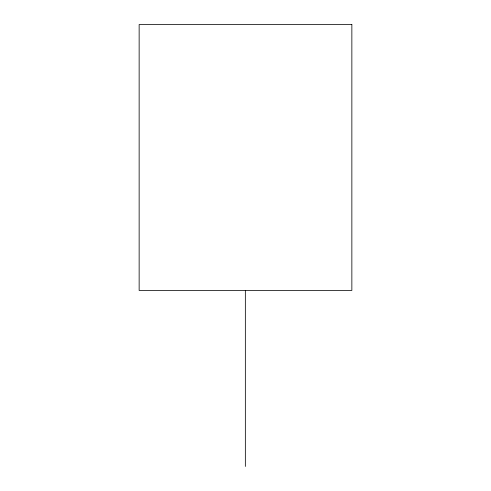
<?xml version="1.0" encoding="UTF-8"?>
<svg xmlns="http://www.w3.org/2000/svg" width="491" height="491" viewBox="0 0 491 491"><rect width="100%" height="100%" fill="white"/><g stroke="black" fill="none" stroke-linecap="round" stroke-linejoin="round"><path stroke-width="0.74" d="M245.347 290.433L245.347 466.45M351.857 24.55L139.143 24.55L139.143 290.433L351.857 290.433L351.857 24.55"/></g></svg>
